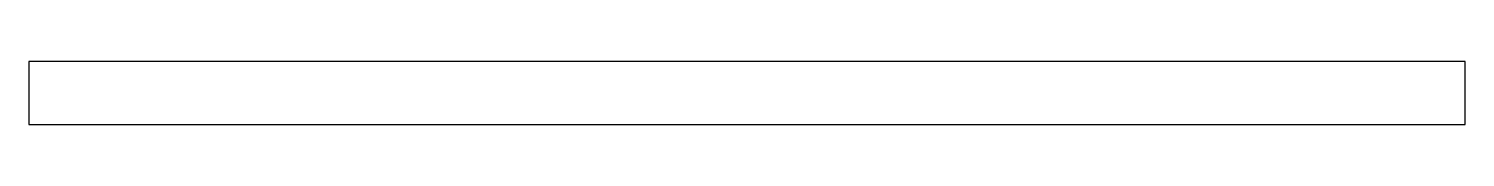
# Model space of a CAD drawing. Header units: millimetres. Extents: x 0 to 25, y 0 to 1.1.
import ezdxf

# ---------------------------------------------------------------- set-up
doc = ezdxf.new("R2010")
doc.units = ezdxf.units.MM

msp = doc.modelspace()

# ---------------------------------------------------------------- linework, layer by layer
msp.add_lwpolyline([(0, 0), (25, 0), (25, 1.1), (0, 1.1)], close=True)

doc.saveas('drawing.dxf')
